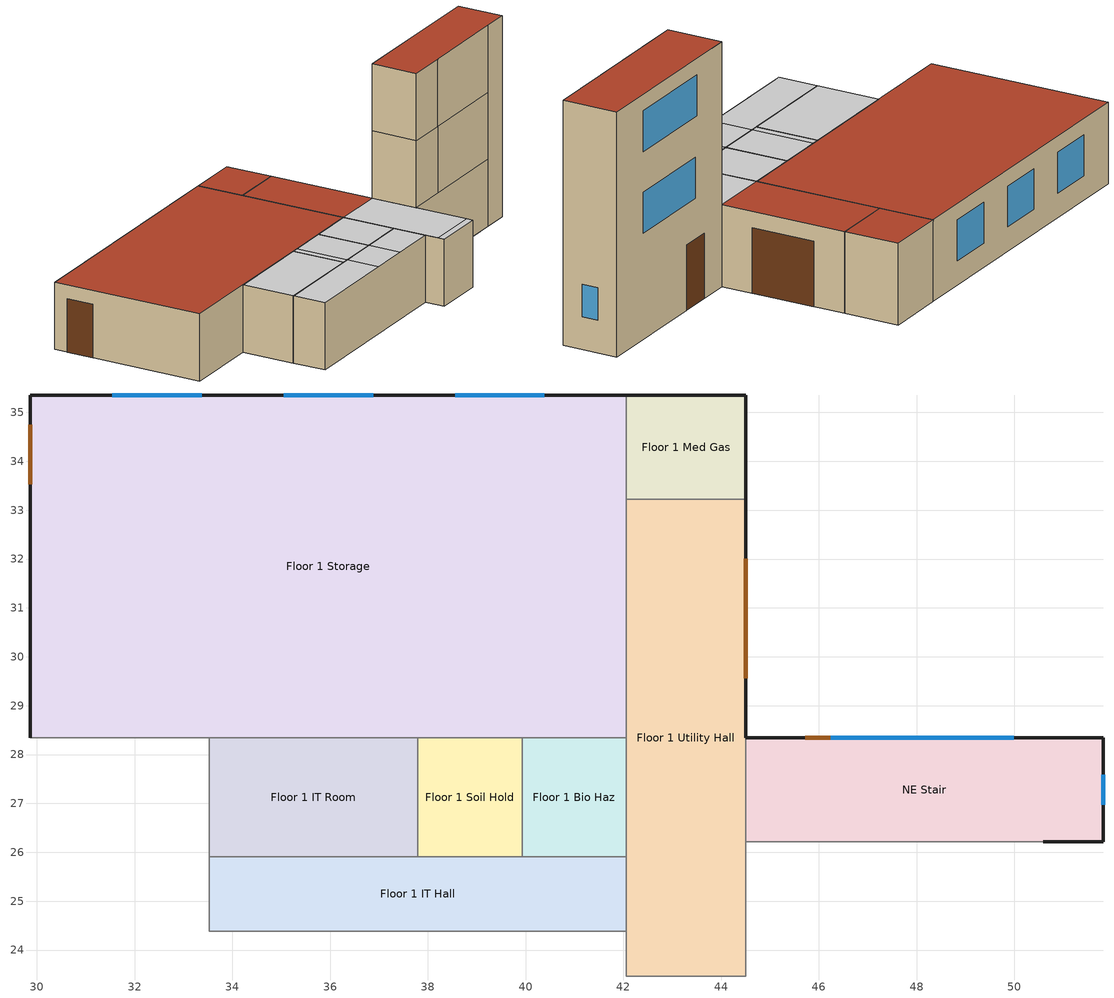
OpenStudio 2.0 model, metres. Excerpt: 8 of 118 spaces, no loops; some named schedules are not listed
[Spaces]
Floor 1 IT Hall
 floor ground: 42.06,25.91 42.06,24.38 33.53,24.38 33.53,25.91 z0
 wall to Floor 1 Utility Hall: 42.06,24.38 42.06,25.91 z0:3.05
 wall to Floor 1 IT Room: 37.8,25.91 33.53,25.91 z0:3.05
 wall to Floor 1 Operating Room 3: 33.53,24.38 42.06,24.38 z0:3.05
 wall to Floor 1 Soil Hold: 39.93,25.91 37.8,25.91 z0:3.05
 wall to Floor 1 Lounge: 33.53,25.91 33.53,24.38 z0:3.05
 wall to Floor 1 Bio Haz: 42.06,25.91 39.93,25.91 z0:3.05
 ceiling to Floor 2 Exam Hall 4: 39.93,24.38 39.93,25.91 38.1,25.91 38.1,24.38 z3.05
 ceiling to Floor 2 Exam 6: 42.06,24.38 42.06,25.91 39.93,25.91 39.93,24.38 z3.05
 ceiling to Floor 2 Exam 7: 38.1,24.38 38.1,25.91 33.53,25.91 33.53,24.38 z3.05
NE Stair
 floor ground: 51.82,28.35 51.82,26.21 44.5,26.21 44.5,28.35 z0
 wall outside: 50.6,26.21 51.82,26.21 51.82,28.35 44.5,28.35 z0:9.14
 wall to Floor 1 Utility Room: 44.5,26.21 50.6,26.21 z0:3.05
 wall to Floor 2 Exam 6: 44.5,28.35 44.5,26.21 z3.05:6.1
 wall to Floor 3 Mechanical: 46.33,26.21 50.6,26.21 z6.1:9.14
 wall to Floor 3 Mechanical Hall: 44.5,26.21 46.33,26.21 z6.1:9.14
 wall to Floor 3 Lounge: 44.5,28.35 44.5,26.21 z6.1:9.14
 wall to Floor 2 Office Hall: 44.5,26.21 46.33,26.21 z3.05:6.1
 wall to Floor 2 Exam 5: 46.33,26.21 50.6,26.21 z3.05:6.1
 wall to Floor 1 Utility Hall: 44.5,28.35 44.5,26.21 z0:3.05
 window: 49.99,28.35 46.33,28.35 z3.96:5.49; 49.99,28.35 46.24,28.35 z7.01:8.53; 51.82,26.97 51.82,27.58 z1.22:2.44
 door: 46.94,28.35 45.72,28.35 z0:2.44
 roof outside: 51.82,26.21 51.82,28.35 44.5,28.35 44.5,26.21 z9.14
Floor 1 Storage
 floor ground: 42.06,35.36 42.06,28.35 29.87,28.35 29.87,35.36 z0
 wall outside: 42.06,35.36 29.87,35.36 29.87,28.35 z0:3.05
 wall to Floor 1 Soil Hold: 37.8,28.35 39.93,28.35 z0:3.05
 wall to Floor 1 Lounge: 29.87,28.35 33.53,28.35 z0:3.05
 wall to Floor 1 Med Gas: 42.06,33.22 42.06,35.36 z0:3.05
 wall to Floor 1 Bio Haz: 39.93,28.35 42.06,28.35 z0:3.05
 wall to Floor 1 IT Room: 33.53,28.35 37.8,28.35 z0:3.05
 wall to Floor 1 Utility Hall: 42.06,28.35 42.06,33.22 z0:3.05
 window: 40.39,35.36 38.56,35.36 / 33.38,35.36 31.55,35.36 / 36.88,35.36 35.05,35.36 z0.91:2.44
 door: 29.87,34.75 29.87,33.53 z0:2.44
 roof outside: 42.06,28.35 42.06,35.36 29.87,35.36 29.87,28.35 z3.05
Floor 1 Soil Hold
 floor ground: 39.93,28.35 39.93,25.91 37.8,25.91 37.8,28.35 z0
 wall to Floor 1 IT Room: 37.8,28.35 37.8,25.91 z0:3.05
 wall to Floor 1 Bio Haz: 39.93,25.91 39.93,28.35 z0:3.05
 ceiling to Floor 2 Exam Hall 4: 39.93,25.91 39.93,28.35 38.1,28.35 38.1,25.91 z3.05
 ceiling to Floor 2 Exam 7: 38.1,25.91 38.1,28.35 37.8,28.35 37.8,25.91 z3.05
Floor 1 Bio Haz
 floor ground: 42.06,28.35 42.06,25.91 39.93,25.91 39.93,28.35 z0
 wall to Floor 1 Utility Hall: 42.06,25.91 42.06,28.35 z0:3.05
 ceiling to Floor 2 Exam 6: 42.06,25.91 42.06,28.35 39.93,28.35 39.93,25.91 z3.05
Floor 1 Med Gas
 floor ground: 44.5,35.36 44.5,33.22 42.06,33.22 42.06,35.36 z0
 wall outside: 44.5,33.22 44.5,35.36 42.06,35.36 z0:3.05
 wall to Floor 1 Utility Hall: 42.06,33.22 44.5,33.22 z0:3.05
 roof outside: 44.5,33.22 44.5,35.36 42.06,35.36 42.06,33.22 z3.05
Floor 1 Utility Hall
 floor ground: 44.5,33.22 44.5,23.47 42.06,23.47 42.06,33.22 z0
 wall outside: 44.5,28.35 44.5,33.22 z0:3.05
 wall to Floor 1 Operating Room 3: 42.06,24.38 42.06,23.47 z0:3.05
 wall to Floor 1 Sterile Hall: 42.06,23.47 44.5,23.47 z0:3.05
 wall to Floor 1 Utility Room: 44.5,23.47 44.5,26.21 z0:3.05
 door: 44.5,29.57 44.5,32 z0:2.44
 ceiling to Floor 2 Storage 2: 44.5,23.47 44.5,23.77 42.06,23.77 42.06,23.47 z3.05
 ceiling to Floor 2 Exam 6: 44.5,23.77 44.5,28.35 42.06,28.35 42.06,23.77 z3.05
 roof outside: 44.5,28.35 44.5,33.22 42.06,33.22 42.06,28.35 z3.05
Floor 1 IT Room
 floor ground: 37.8,28.35 37.8,25.91 33.53,25.91 33.53,28.35 z0
 wall to Floor 1 Lounge: 33.53,28.35 33.53,25.91 z0:3.05
 ceiling to Floor 2 Exam 7: 37.8,25.91 37.8,28.35 33.53,28.35 33.53,25.91 z3.05
[Site]
Duluth International Arpt: Latitude {deg}=46.83; Longitude {deg}=-92.22; Time Zone {hr}=-6; Elevation {m}=433; Terrain=City
[Building]
90.1-2010-Outpatient-ASHRAE 169-2006-7A created: 2017-01-30 12:54:55 -0700: North Axis {deg}=0; Default Construction Set=90.1-2010 - Outpatient - ASHRAE 169-2006-7A; Standards Building Type=Outpatient
[Site:GroundTemperature:BuildingSurface]
19.527, 19.502, 19.536, 19.598, 20.002, 21.64, 22.225, 22.375, 21.449, 20.121, 19.802, 19.633
[Site:WaterMainsTemperature]
Calculation Method=Correlation; Annual Average Outdoor Air Temperature {C}=3.95; Maximum Difference In Monthly Average Outdoor Air Temperatures {deltaC}=30.8
[SizingPeriod:DesignDay] Barometric Pressure {Pa}=96230; Sky Clearness=0; Rain Indicator=0; Snow Indicator=0; Day of Month=21; Daylight Saving Time Indicator=0; Humidity Indicating Type=Wetbulb; Dry-Bulb Temperature Range Modifier Type=DefaultMultipliers
Name | Maximum Dry-Bulb Temperature {C} | Daily Dry-Bulb Temperature Range {deltaC} | Humidity Indicating Conditions at Maximum Dry-Bulb | Wind Speed {m/s} | Wind Direction {deg} | Month | Day Type | Solar Model Indicator | ASHRAE Taub | ASHRAE Taud
Duluth International Arpt Ann Htg 99.6% Condns DB | -28.6 | 0 | -28.6 | 4.6 | 310 | 1 | WinterDesignDay | ASHRAEClearSky
Duluth International Arpt Ann Clg .4% Condns DB=>MWB | 29.2 | 10.9 | 21 | 5.2 | 220 | 7 | SummerDesignDay | ASHRAETau | 0.398 | 2.218
[ClimateZones]
Climate Zone Institution Name 1=ASHRAE; Climate Zone Document Name 1=ANSI/ASHRAE Standard 169; Climate Zone Document Year 1=2006; Climate Zone Value 1=7A; Climate Zone Institution Name 2=CEC; Climate Zone Document Name 2=California Climate Zone Descriptions; Climate Zone Document Year 2=1995
[Material:NoMass] Thermal Absorptance=0.9; Solar Absorptance=0.7
Name | Roughness | Thermal Resistance {m2-K/W} | Visible Absorptance
CP02 CARPET PAD | VeryRough | 0.21648 | 0.8
Typical Insulation R-13.06 | Smooth | 2.2993 | 0.7
Typical Carpet Pad | Smooth | 0.21648 | 0.8
Typical Insulation R-13.45 | Smooth | 2.368 | 0.7
Typical Insulation R-19.72 | Smooth | 3.4722 | 0.7
Typical Insulation R-1.15 | Smooth | 0.202509 | 0.7
Typical Insulation R-1.15 1 | Smooth | 0.202527 | 0.7
[Material]
Name | Roughness | Thickness {m} | Conductivity {W/m-K} | Density {kg/m3} | Specific Heat {J/kg-K} | Thermal Absorptance | Solar Absorptance | Visible Absorptance
100mm Normalweight concrete floor | MediumSmooth | 0.1016 | 2.31 | 2322 | 832
G01 13mm gypsum board | Smooth | 0.0127 | 0.16 | 800 | 1090 | 0.9 | 0.7 | 0.5
4 in. Normalweight Concrete Floor | MediumRough | 0.1016 | 2.31 | 2322 | 832 | 0.9 | 0.7 | 0.7
25mm Stucco | Smooth | 0.0254 | 0.72 | 1856 | 840 | 0.9 | 0.7 | 0.7
5/8 in. Gypsum Board | MediumSmooth | 0.0159 | 0.16 | 800 | 1090 | 0.9 | 0.7 | 0.7
Roof Membrane | VeryRough | 0.0095 | 0.16 | 1121.29 | 1460 | 0.9 | 0.77 | 0.7
Metal Roof Surface; F08 Metal surface | Smooth | 0.0008 | 45.28 | 7824 | 500 | 0.9 | 0.7 | 0.7
6 in. Normalweight Concrete Floor | MediumRough | 0.1524 | 2.31 | 2322 | 832 | 0.9 | 0.7 | 0.7
8 in. Concrete Block Basement Wall | MediumRough | 0.2032 | 1.326 | 1842 | 912 | 0.9 | 0.7 | 0.7
G05 25mm wood | MediumSmooth | 0.0254 | 0.15 | 608 | 1630 | 0.9 | 0.5 | 0.5
Std Wood 6inch | MediumSmooth | 0.15 | 0.12 | 540 | 1210 | 0.9 | 0.7 | 0.7
[Construction]
Typical Insulated Exterior Mass Floor R-15.63: Typical Insulation R-13.06, 4 in. Normalweight Concrete Floor, Typical Carpet Pad
Typical Insulated Steel Framed Exterior Wall R-15.63: 25mm Stucco, 5/8 in. Gypsum Board, Typical Insulation R-13.45, 5/8 in. Gypsum Board
Typical IEAD Roof R-20.83: Roof Membrane, Typical Insulation R-19.72, Metal Roof Surface
Typical Interior Floor: 100mm Normalweight concrete floor, CP02 CARPET PAD
Typical Interior Wall: G01 13mm gypsum board, G01 13mm gypsum board
Typical Interior Ceiling: CP02 CARPET PAD, 100mm Normalweight concrete floor
Typical Insulated Carpeted 6in Slab Floor: 6 in. Normalweight Concrete Floor, Typical Carpet Pad
Typical Insulated Basement Mass Wall: 8 in. Concrete Block Basement Wall
U 0.42 SHGC 0.45 Dbl Ref-D Clr 6mm/13mm Arg: REF D CLEAR 6MM, ARGON 13MM, CLEAR 6MM
Typical Insulated Metal Door R-2.0: F08 Metal surface, Typical Insulation R-1.15
Typical Overhead Door R-2.0: Typical Insulation R-1.15 1
U 1.17 SHGC 0.68 Simple Glazing Skylight: U 1.17 SHGC 0.68 Simple Glazing
Typical Interior Window: Clear 3mm
Typical Interior Door; Typical Interior Partition: G05 25mm wood
InteriorFurnishings: Std Wood 6inch
[DefaultConstructionSet]
90.1-2010 - Outpatient - ASHRAE 169-2006-7A: Default Exterior Surface Constructions=Default Surface Constructions 1; Default Interior Surface Constructions=Default Surface Constructions 2; Default Ground Contact Surface Constructions=Default Surface Constructions 3; Default Exterior SubSurface Constructions=Default Sub Surface Constructions 1; Default Interior SubSurface Constructions=Default Sub Surface Constructions 2; Interior Partition Construction=Typical Interior Partition
[DefaultSurfaceConstructions]
Name | Floor Construction | Wall Construction | Roof Ceiling Construction
Default Surface Constructions 1 | Typical Insulated Exterior Mass Floor R-15.63 | Typical Insulated Steel Framed Exterior Wall R-15.63 | Typical IEAD Roof R-20.83
Default Surface Constructions 2 | Typical Interior Floor | Typical Interior Wall | Typical Interior Ceiling
Default Surface Constructions 3 | Typical Insulated Carpeted 6in Slab Floor | Typical Insulated Basement Mass Wall
[DefaultSubSurfaceConstructions]
Name | Fixed Window Construction | Operable Window Construction | Door Construction | Overhead Door Construction | Skylight Construction | Tubular Daylight Dome Construction | Tubular Daylight Diffuser Construction
Default Sub Surface Constructions 1 | U 0.42 SHGC 0.45 Dbl Ref-D Clr 6mm/13mm Arg | U 0.42 SHGC 0.45 Dbl Ref-D Clr 6mm/13mm Arg | Typical Insulated Metal Door R-2.0 | Typical Overhead Door R-2.0 | U 1.17 SHGC 0.68 Simple Glazing Skylight | Typical Interior Window | Typical Interior Window
Default Sub Surface Constructions 2 | Typical Interior Window | Typical Interior Window | Typical Interior Door
[WindowMaterial:Glazing] Optical Data Type=SpectralAverage; Infrared Transmittance at Normal Incidence=0; Front Side Infrared Hemispherical Emissivity=0.84; Conductivity {W/m-K}=0.9; Dirt Correction Factor for Solar and Visible Transmittance=1; Solar Diffusing=No
Name | Thickness {m} | Solar Transmittance at Normal Incidence | Front Side Solar Reflectance at Normal Incidence | Back Side Solar Reflectance at Normal Incidence | Visible Transmittance at Normal Incidence | Front Side Visible Reflectance at Normal Incidence | Back Side Visible Reflectance at Normal Incidence | Back Side Infrared Hemispherical Emissivity
REF D CLEAR 6MM | 0.006 | 0.429 | 0.308 | 0.379 | 0.334 | 0.453 | 0.505 | 0.82
CLEAR 6MM | 0.006 | 0.775 | 0.071 | 0.071 | 0.881 | 0.08 | 0.08 | 0.84
Clear 3mm | 0.003 | 0.837 | 0.075 | 0.075 | 0.898 | 0.081 | 0.081 | 0.84
[WindowMaterial:Gas]
ARGON 13MM: Gas Type=Argon; Thickness {m}=0.0127
[WindowMaterial:SimpleGlazingSystem]
U 1.17 SHGC 0.68 Simple Glazing: U-Factor {W/m2-K}=6.64357; Solar Heat Gain Coefficient=0.68; Visible Transmittance=0.55
[Space] Building Story=Building Story 1; Part of Total Floor Area=Yes
Name | Space Type | Thermal Zone
Floor 1 IT Hall | Outpatient Hall | Floor 1 IT Hall ZN
NE Stair | Outpatient Stair | NE Stair ZN
Floor 1 Storage | Outpatient Janitor | Floor 1 Storage ZN
Floor 1 Soil Hold | Outpatient Soil Work | Floor 1 Soil Hold ZN
Floor 1 Bio Haz | Outpatient BioHazard | Floor 1 Bio Haz ZN
Floor 1 Utility Hall | Outpatient Hall_infil | Floor 1 Utility Hall ZN
Floor 1 IT Room | Outpatient IT_Room | Floor 1 IT Room ZN
Floor 1 Med Gas | Outpatient MedGas | Floor 1 Med Gas ZN
[SpaceType] Standards Building Type=Outpatient
Name | Default Schedule Set | Design Specification Outdoor Air Object | Standards Space Type
Outpatient BioHazard | Outpatient BioHazard Schedule Set | Outpatient BioHazard Ventilation | BioHazard
Outpatient Hall | Outpatient Hall Schedule Set | Outpatient Hall Ventilation | Hall
Outpatient Hall_infil | Outpatient Hall_infil Schedule Set | Outpatient Hall_infil Ventilation | Hall_infil
Outpatient IT_Room | Outpatient IT_Room Schedule Set | Outpatient IT_Room Ventilation | IT_Room
Outpatient Janitor | Outpatient Janitor Schedule Set | Outpatient Janitor Ventilation | Janitor
Outpatient MedGas | Outpatient MedGas Schedule Set | Outpatient MedGas Ventilation | MedGas
Outpatient Soil Work | Outpatient Soil Work Schedule Set | Outpatient Soil Work Ventilation | Soil Work
Outpatient Stair | Outpatient Stair Schedule Set | Outpatient Stair Ventilation | Stair
[People:Definition] Number of People Calculation Method=People/Area; Fraction Radiant=0.3
Name | People per Space Floor Area {person/m2}
Outpatient IT_Room People Definition | 0.0538196
Outpatient Soil Work People Definition | 0.215493
[People] Work Efficiency Schedule=Work Efficiency Schedule; Clothing Insulation Schedule=Clothing Schedule; Air Velocity Schedule=Air Velocity Schedule
Name | People Definition | Space or SpaceType
Outpatient IT_Room People | Outpatient IT_Room People Definition | Outpatient IT_Room
Outpatient Soil Work People | Outpatient Soil Work People Definition | Outpatient Soil Work
[Lights:Definition] Design Level Calculation Method=Watts/Area; Fraction Radiant=0.7; Fraction Visible=0.2
Name | Watts per Space Floor Area {W/m2}
Outpatient BioHazard Lights Definition; Outpatient Janitor Lights Definition; Outpatient MedGas Lights Definition | 6.78126
Outpatient Hall Lights Definition; Outpatient Hall_infil Lights Definition; Outpatient Stair Lights Definition | 8.52502
Outpatient IT_Room Lights Definition | 11.9479
Outpatient Soil Work Lights Definition | 17.8681
[Lights]
Name | Lights Definition | Space or SpaceType
Outpatient BioHazard Lights | Outpatient BioHazard Lights Definition | Outpatient BioHazard
Outpatient Hall Lights | Outpatient Hall Lights Definition | Outpatient Hall
Outpatient Hall_infil Lights | Outpatient Hall_infil Lights Definition | Outpatient Hall_infil
Outpatient IT_Room Lights | Outpatient IT_Room Lights Definition | Outpatient IT_Room
Outpatient Janitor Lights | Outpatient Janitor Lights Definition | Outpatient Janitor
Outpatient MedGas Lights | Outpatient MedGas Lights Definition | Outpatient MedGas
Outpatient Soil Work Lights | Outpatient Soil Work Lights Definition | Outpatient Soil Work
Outpatient Stair Lights | Outpatient Stair Lights Definition | Outpatient Stair
[ElectricEquipment:Definition] Design Level Calculation Method=Watts/Area
Name | Watts per Space Floor Area {W/m2} | Fraction Radiant | Fraction Lost
Outpatient BioHazard Elec Equip Definition; Outpatient MedGas Elec Equip Definition | 1.07639 | 0.5
Outpatient Hall Elec Equip Definition; Outpatient Hall_infil Elec Equip Definition; Outpatient Stair Elec Equip Definition | 4.30556 | 0.5
Outpatient IT_Room Elec Equip Definition | 11.8403 | 0.5
Outpatient Janitor Elec Equip Definition | 1.07639 | 0.3 | 0.7
Outpatient Soil Work Elec Equip Definition | 21.5278 | 0.5
[ElectricEquipment]
Name | Electric Equipment Definition | Space or SpaceType
Outpatient BioHazard Elec Equip | Outpatient BioHazard Elec Equip Definition | Outpatient BioHazard
Outpatient Hall Elec Equip | Outpatient Hall Elec Equip Definition | Outpatient Hall
Outpatient Hall_infil Elec Equip | Outpatient Hall_infil Elec Equip Definition | Outpatient Hall_infil
Outpatient IT_Room Elec Equip | Outpatient IT_Room Elec Equip Definition | Outpatient IT_Room
Outpatient Janitor Elec Equip | Outpatient Janitor Elec Equip Definition | Outpatient Janitor
Outpatient MedGas Elec Equip | Outpatient MedGas Elec Equip Definition | Outpatient MedGas
Outpatient Soil Work Elec Equip | Outpatient Soil Work Elec Equip Definition | Outpatient Soil Work
Outpatient Stair Elec Equip | Outpatient Stair Elec Equip Definition | Outpatient Stair
[DesignSpecification:OutdoorAir] Outdoor Air Method=Sum
Name | Outdoor Air Flow per Floor Area {m3/s-m2} | Outdoor Air Flow per Person {m3/s-person}
Outpatient BioHazard Ventilation; Outpatient Janitor Ventilation; Outpatient MedGas Ventilation | 0.0006096
Outpatient Hall Ventilation; Outpatient Hall_infil Ventilation; Outpatient Stair Ventilation | 0.0003048
Outpatient IT_Room Ventilation | 0.0003048 | 0.00235974
Outpatient Soil Work Ventilation | 0.001524
[DefaultScheduleSet] Number of People Schedule=OutPatientHealthCare BLDG_OCC_SCH; People Activity Level Schedule=OutPatientHealthCare ACTIVITY_SCH; Electric Equipment Schedule=OutPatientHealthCare BLDG_EQUIP_SCH_BASE; Infiltration Schedule=OutPatientHealthCare INFIL_SCH
Name | Lighting Schedule
Outpatient BioHazard Schedule Set; Outpatient IT_Room Schedule Set; Outpatient MedGas Schedule Set | OutPatientHealthCare BLDG_LIGHT_SCH
Outpatient Hall Schedule Set; Outpatient Hall_infil Schedule Set; Outpatient Stair Schedule Set | OutPatientHealthCare BLDG_LIGHT_CORRIDOR_SCH
Outpatient Janitor Schedule Set | OutPatientHealthCare BLDG_LIGHT_STORAGE_SCH_20102013
Outpatient Soil Work Schedule Set | OutPatientHealthCare BLDG_LIGHT_EXAM_SCH
[ThermostatSetpoint:DualSetpoint] Heating Setpoint Temperature Schedule=OutPatientHealthCare HTGSETP_SCH_YES_OPTIMUM; Cooling Setpoint Temperature Schedule=OutPatientHealthCare CLGSETP_SCH_NO_SETBACK
Outpatient Stair Thermostat 1; Outpatient BioHazard Thermostat 1; Outpatient Hall Thermostat 11; Outpatient Soil Work Thermostat 3; Outpatient Hall_infil Thermostat 3; Outpatient MedGas Thermostat 1; Outpatient IT_Room Thermostat 1; Outpatient Janitor Thermostat 11
[SpaceInfiltration:DesignFlowRate] Schedule=OutPatientHealthCare INFIL_SCH; Design Flow Rate Calculation Method=Flow/ExteriorArea; Constant Term Coefficient=0; Temperature Term Coefficient=0; Velocity Term Coefficient=0.224; Velocity Squared Term Coefficient=0
Name | Space or SpaceType | Flow per Exterior Surface Area {m3/s-m2}
Floor 1 Med Gas Infiltration | Floor 1 Med Gas | 0.000414738
Floor 1 Storage Infiltration | Floor 1 Storage | 0.000231504
Floor 1 Utility Hall Infiltration | Floor 1 Utility Hall | 0.00031643
NE Stair Infiltration | NE Stair | 0.000491012
[InternalMass:Definition]
Internal Mass Definition 1: Construction=InteriorFurnishings; Design Level Calculation Method=SurfaceArea/Area; Surface Area per Space Floor Area=2
[InternalMass] Internal Mass Definition=Internal Mass Definition 1
Name | Space or SpaceType
Floor 1 Bio Haz Mass | Floor 1 Bio Haz
Floor 1 IT Hall Mass | Floor 1 IT Hall
Floor 1 IT Room Mass | Floor 1 IT Room
Floor 1 Med Gas Mass | Floor 1 Med Gas
Floor 1 Soil Hold Mass; Floor 1 Soil Hold Mass 1 | Floor 1 Soil Hold
Floor 1 Storage Mass | Floor 1 Storage
Floor 1 Utility Hall Mass | Floor 1 Utility Hall
NE Stair Mass | NE Stair
[ThermalZone] Use Ideal Air Loads=No
Name | Thermostat
NE Stair ZN | Outpatient Stair Thermostat 1
Floor 1 Bio Haz ZN | Outpatient BioHazard Thermostat 1
Floor 1 IT Hall ZN | Outpatient Hall Thermostat 11
Floor 1 Soil Hold ZN | Outpatient Soil Work Thermostat 3
Floor 1 Utility Hall ZN | Outpatient Hall_infil Thermostat 3
Floor 1 Med Gas ZN | Outpatient MedGas Thermostat 1
Floor 1 IT Room ZN | Outpatient IT_Room Thermostat 1
Floor 1 Storage ZN | Outpatient Janitor Thermostat 11
[Exterior:Lights:Definition]
Name | Design Level {W}
Occ Sensing Exterior Lights Def | 8235.95
NonDimming Exterior Lights Def | 139.05
[Exterior:Lights] Control Option=AstronomicalClock
Name | Exterior Lights Definition | Schedule
Occ Sensing Exterior Lights Def | Occ Sensing Exterior Lights Def | OutPatientHealthCare Exterior_lighting_schedule_b
NonDimming Exterior Lights Def | NonDimming Exterior Lights Def | OutPatientHealthCare Exterior_lighting_schedule_a
[BuildingStory]
Building Story 1: Nominal Z Coordinate {m}=0
[Schedule:Ruleset]
Name | Default Day Schedule | Summer Design Day Schedule | Winter Design Day Schedule
Clothing Schedule | Clothing Schedule Default Winter Clothes
Air Velocity Schedule | Air Velocity Schedule Default
Work Efficiency Schedule | Work Efficiency Schedule Default
OutPatientHealthCare BLDG_OCC_SCH | OutPatientHealthCare BLDG_OCC_SCH Default | OutPatientHealthCare BLDG_OCC_SCH Summer Design Day | OutPatientHealthCare BLDG_OCC_SCH Winter Design Day
OutPatientHealthCare ACTIVITY_SCH | OutPatientHealthCare ACTIVITY_SCH Default | OutPatientHealthCare ACTIVITY_SCH Summer Design Day | OutPatientHealthCare ACTIVITY_SCH Winter Design Day
OutPatientHealthCare BLDG_LIGHT_SCH | OutPatientHealthCare BLDG_LIGHT_SCH Default | OutPatientHealthCare BLDG_LIGHT_SCH Summer Design Day | OutPatientHealthCare BLDG_LIGHT_SCH Winter Design Day
OutPatientHealthCare BLDG_EQUIP_SCH_BASE | OutPatientHealthCare BLDG_EQUIP_SCH_BASE Default | OutPatientHealthCare BLDG_EQUIP_SCH_BASE Summer Design Day | OutPatientHealthCare BLDG_EQUIP_SCH_BASE Winter Design Day
OutPatientHealthCare INFIL_SCH | OutPatientHealthCare INFIL_SCH Default | OutPatientHealthCare INFIL_SCH Summer Design Day | OutPatientHealthCare INFIL_SCH Winter Design Day
OutPatientHealthCare HTGSETP_SCH_YES_OPTIMUM | OutPatientHealthCare HTGSETP_SCH_YES_OPTIMUM Default | OutPatientHealthCare HTGSETP_SCH_YES_OPTIMUM Summer Design Day | OutPatientHealthCare HTGSETP_SCH_YES_OPTIMUM Winter Design Day
OutPatientHealthCare CLGSETP_SCH_NO_SETBACK | OutPatientHealthCare CLGSETP_SCH_NO_SETBACK Default | OutPatientHealthCare CLGSETP_SCH_NO_SETBACK Summer Design Day | OutPatientHealthCare CLGSETP_SCH_NO_SETBACK Winter Design Day
OutPatientHealthCare BLDG_LIGHT_EXAM_SCH | OutPatientHealthCare BLDG_LIGHT_EXAM_SCH Default | OutPatientHealthCare BLDG_LIGHT_EXAM_SCH Summer Design Day | OutPatientHealthCare BLDG_LIGHT_EXAM_SCH Winter Design Day
OutPatientHealthCare BLDG_LIGHT_CORRIDOR_SCH | OutPatientHealthCare BLDG_LIGHT_CORRIDOR_SCH Default | OutPatientHealthCare BLDG_LIGHT_CORRIDOR_SCH Summer Design Day | OutPatientHealthCare BLDG_LIGHT_CORRIDOR_SCH Winter Design Day
OutPatientHealthCare BLDG_LIGHT_STORAGE_SCH_20102013 | OutPatientHealthCare BLDG_LIGHT_STORAGE_SCH_20102013 Default | OutPatientHealthCare BLDG_LIGHT_STORAGE_SCH_20102013 Summer Design Day | OutPatientHealthCare BLDG_LIGHT_STORAGE_SCH_20102013 Winter Design Day
OutPatientHealthCare Exterior_lighting_schedule_b | OutPatientHealthCare Exterior_lighting_schedule_b Default | OutPatientHealthCare Exterior_lighting_schedule_b Summer Design Day | OutPatientHealthCare Exterior_lighting_schedule_b Winter Design Day
OutPatientHealthCare Exterior_lighting_schedule_a | OutPatientHealthCare Exterior_lighting_schedule_a Default | OutPatientHealthCare Exterior_lighting_schedule_a Summer Design Day | OutPatientHealthCare Exterior_lighting_schedule_a Winter Design Day
[Schedule:Day]
OutPatientHealthCare INFIL_SCH Default: 24, 0, 0.25
OutPatientHealthCare INFIL_SCH Winter Design Day; OutPatientHealthCare INFIL_SCH Summer Design Day: 24, 0, 1
